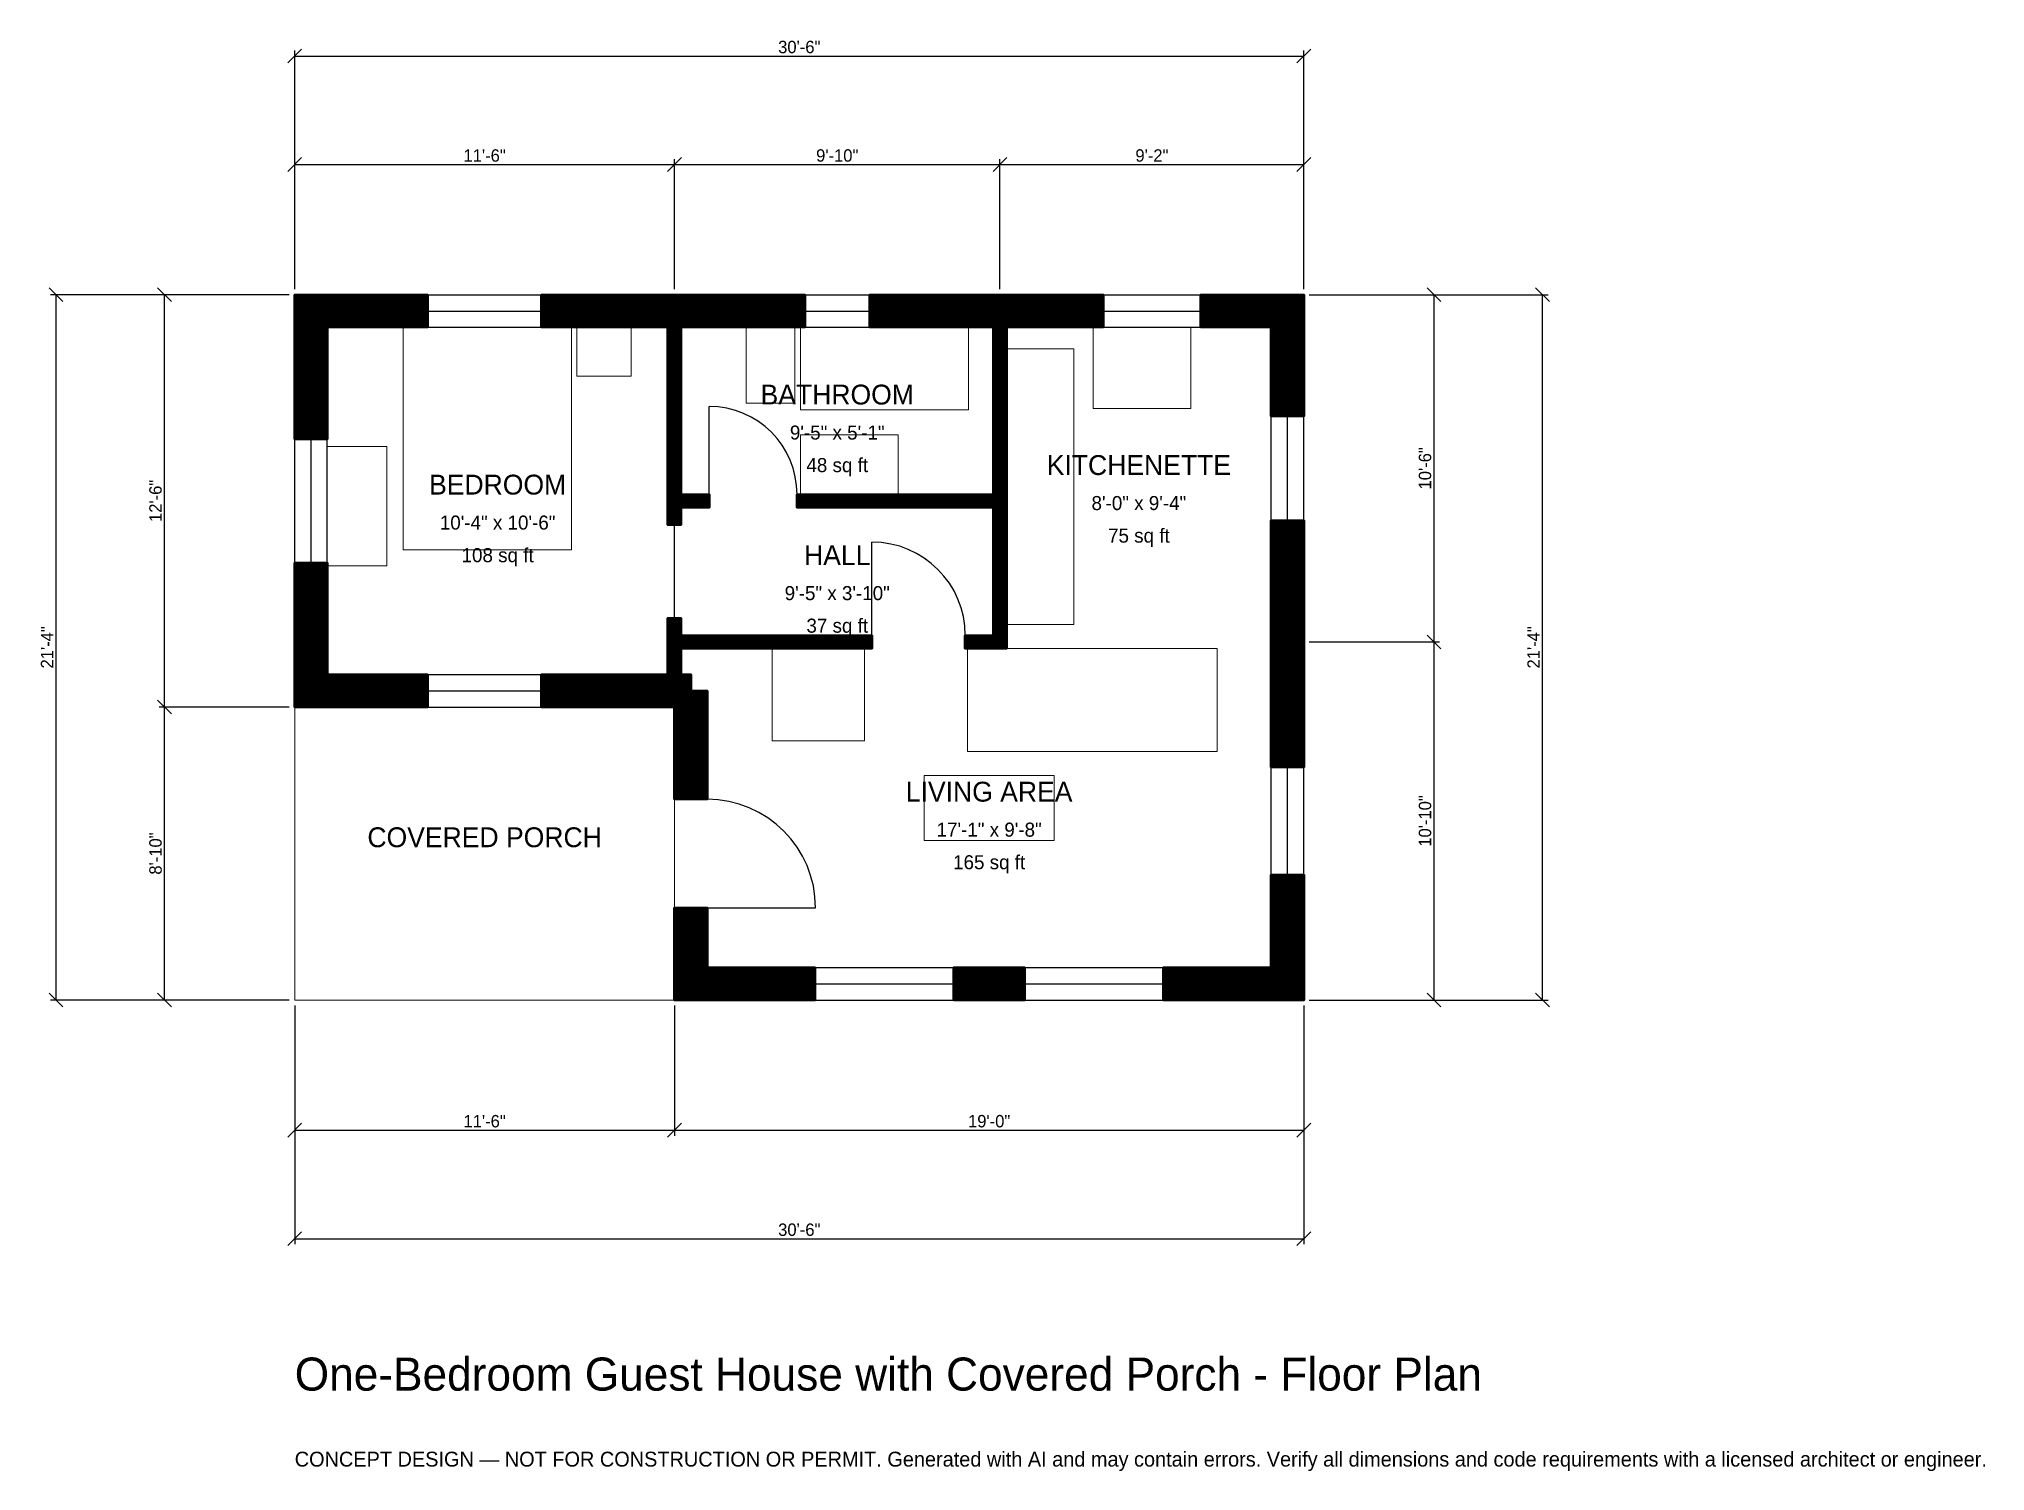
# Model space of a CAD drawing. Header units: inches. Extents: x -93 to 613, y -171 to 349.
import ezdxf
from ezdxf.enums import TextEntityAlignment as Align

# ---------------------------------------------------------------- set-up
doc = ezdxf.new("R2010")
doc.units = ezdxf.units.IN
doc.header["$MEASUREMENT"] = 0
doc.linetypes.add('DASHED', pattern=[0.6, 0.5, -0.1])
for name, color, linetype, lineweight in [('A-ANNO-DIMS', 1, 'Continuous', 13), ('A-ANNO-TEXT', 7, 'Continuous', 18), ('A-AREA-IDEN', 7, 'Continuous', 18), ('A-DOOR', 2, 'Continuous', 25), ('A-FLOR-FIXT', 9, 'Continuous', 13), ('A-FURN', 9, 'Continuous', 13), ('A-GLAZ', 4, 'Continuous', 25), ('A-SITE-PAVE', 8, 'Continuous', 13), ('A-WALL', 7, 'Continuous', 50), ('A-WALL-PATT', 8, 'Continuous', 13)]:
    doc.layers.add(name, color=color, linetype=linetype, lineweight=lineweight)
doc.dimstyles.new('PLAN', dxfattribs={"dimtxt": 4.5, "dimasz": 3, "dimexe": 2, "dimexo": 2, "dimgap": 1, "dimtad": 1, "dimdec": 0, "dimlunit": 4, "dimtsz": 2.5, "dimcen": 2.5, "dimclrd": 1, "dimclre": 1, "dimazin": 3, "dimtfac": 1, "dimtmove": 0, "dimatfit": 3})

msp = doc.modelspace()

# ---------------------------------------------------------------- hatches: boundary and pattern name
at = {"layer": 'A-WALL-PATT'}
h = msp.add_hatch(dxfattribs=at)
h.set_pattern_fill('ANSI31', color=8, scale=0.8)
h.paths.add_polyline_path([(137.7952, 0), (137.7952, 11.811), (137.7953, 11.811), (137.7953, 33.4646), (149.6063, 33.4646), (149.6063, 11.811), (188.7139, 11.811), (188.7139, 0), (149.6063, 0), (149.6063, 0), (137.7953, 0), (137.7953, 0), (137.7952, 0), (137.7952, 0)])
h.paths.add_polyline_path([(137.7953, 103.937), (137.7952, 103.937), (137.7952, 106.2992), (135.4331, 106.2992), (135.4331, 106.2992), (89.5669, 106.2992), (89.5669, 118.1102), (135.4331, 118.1102), (135.4331, 127.5591), (135.4331, 132.2835), (135.4331, 138.5827), (140.1575, 138.5827), (140.1575, 132.2835), (209.4488, 132.2835), (209.4488, 127.5591), (140.1575, 127.5591), (140.1575, 118.1102), (143.7008, 118.1102), (143.7008, 112.2047), (149.6063, 112.2047), (149.6063, 72.8346), (137.7953, 72.8346), (137.7953, 103.937)])
h.paths.add_polyline_path([(11.811, 106.2992), (11.811, 106.2992), (0, 106.2992), (0, 106.2992), (0, 106.2992), (0, 118.1102), (0, 118.1102), (0, 158.6614), (11.811, 158.6614), (11.811, 118.1102), (48.2283, 118.1102), (48.2283, 106.2992), (11.811, 106.2992)])
h.paths.add_polyline_path([(0, 244.0945), (0, 244.0945), (0, 255.9055), (0, 255.9055), (0, 255.9056), (11.811, 255.9056), (11.811, 255.9055), (48.2283, 255.9055), (48.2283, 244.0945), (11.811, 244.0945), (11.811, 203.5433), (0, 203.5433), (0, 244.0945)])
h.paths.add_polyline_path([(131.8898, 255.9055), (135.4331, 255.9055), (135.4331, 255.9056), (140.1575, 255.9056), (140.1575, 255.9055), (143.7008, 255.9055), (185.0394, 255.9055), (185.0394, 244.0945), (143.7008, 244.0945), (140.1575, 244.0945), (140.1575, 183.4646), (150.3937, 183.4646), (150.3937, 178.7402), (140.1575, 178.7402), (140.1575, 172.4409), (135.4331, 172.4409), (135.4331, 178.7402), (135.4331, 183.4646), (135.4331, 244.0945), (131.8898, 244.0945), (89.5669, 244.0945), (89.5669, 255.9055), (131.8898, 255.9055)])
h.paths.add_polyline_path([(250, 255.9055), (253.5433, 255.9055), (253.5433, 255.9056), (258.2677, 255.9056), (258.2677, 255.9055), (261.811, 255.9055), (293.3071, 255.9055), (293.3071, 244.0945), (261.811, 244.0945), (258.2677, 244.0945), (258.2677, 183.4646), (258.2677, 178.7402), (258.2677, 132.2835), (258.2677, 127.5591), (253.5433, 127.5591), (243.3071, 127.5591), (243.3071, 132.2835), (253.5433, 132.2835), (253.5433, 178.7402), (182.2835, 178.7402), (182.2835, 183.4646), (253.5433, 183.4646), (253.5433, 244.0945), (250, 244.0945), (208.6614, 244.0945), (208.6614, 255.9055), (250, 255.9055)])
h.paths.add_polyline_path([(354.3307, 255.9055), (354.3307, 255.9056), (366.1417, 255.9056), (366.1417, 255.9055), (366.1418, 255.9055), (366.1418, 244.0945), (366.1417, 244.0945), (366.1417, 211.811), (354.3307, 211.811), (354.3307, 244.0945), (328.7402, 244.0945), (328.7402, 255.9055), (354.3307, 255.9055)])
h.paths.add_polyline_path([(366.1417, 135.8268), (366.1417, 124.0157), (366.1417, 84.4488), (354.3307, 84.4488), (354.3307, 124.0157), (354.3307, 135.8268), (354.3307, 174.0157), (366.1417, 174.0157), (366.1417, 135.8268)])
h.paths.add_polyline_path([(366.1417, 11.811), (366.1418, 11.811), (366.1418, 0), (366.1418, 0), (366.1417, 0), (366.1417, 0), (354.3307, 0), (354.3307, 0), (315.2231, 0), (315.2231, 11.811), (354.3307, 11.811), (354.3307, 45.4724), (366.1417, 45.4724), (366.1417, 11.811)])
h.paths.add_polyline_path([(239.1076, 0), (239.1076, 11.811), (264.8294, 11.811), (264.8294, 0), (239.1076, 0)])

# ---------------------------------------------------------------- linework, layer by layer
at = {"layer": 'A-DOOR'}
for p, q in [((150.3937, 183.4646), (150.3937, 215.3543)), ((137.7953, 138.5827), (137.7953, 172.4409)), ((209.4488, 132.2835), (209.4488, 166.1417)), ((149.6063, 33.4646), (188.9764, 33.4646))]:
    msp.add_line(p, q, dxfattribs=at)
for centre, radius in [((150.3937, 183.4646), 31.8898), ((209.4488, 132.2835), 33.8583), ((149.6063, 33.4646), 39.3701)]:
    msp.add_arc(centre, radius, 0, 90, dxfattribs=at)
at = {"layer": 'A-FLOR-FIXT'}
for points in [[(163.7795, 216.5354), (181.4961, 216.5354), (181.4961, 244.0945), (163.7795, 244.0945)], [(183.4646, 214.1732), (244.4882, 214.1732), (244.4882, 244.0945), (183.4646, 244.0945)], [(258.2677, 136.2205), (282.6772, 136.2205), (282.6772, 236.2205), (258.2677, 236.2205)], [(183.4646, 183.4646), (218.8976, 183.4646), (218.8976, 205.1181), (183.4646, 205.1181)]]:
    msp.add_lwpolyline(points, close=True, dxfattribs=at)
at = {"layer": 'A-FURN'}
for points in [[(39.3701, 163.3858), (100.3937, 163.3858), (100.3937, 244.0945), (39.3701, 244.0945)], [(102.3622, 226.378), (122.0472, 226.378), (122.0472, 244.0945), (102.3622, 244.0945)], [(289.7638, 214.5669), (325.1969, 214.5669), (325.1969, 244.0945), (289.7638, 244.0945)], [(11.811, 157.4803), (33.4646, 157.4803), (33.4646, 200.7874), (11.811, 200.7874)], [(173.2283, 94.0945), (206.6929, 94.0945), (206.6929, 127.5591), (173.2283, 127.5591)], [(244.0945, 90.1575), (334.6457, 90.1575), (334.6457, 127.5591), (244.0945, 127.5591)], [(228.3465, 57.874), (275.5906, 57.874), (275.5906, 81.4961), (228.3465, 81.4961)]]:
    msp.add_lwpolyline(points, close=True, dxfattribs=at)
at = {"layer": 'A-GLAZ'}
for p, q in [((48.2283, 255.9055), (89.5669, 255.9055)), ((185.0394, 255.9055), (208.6614, 255.9055)), ((293.3071, 255.9055), (328.7402, 255.9055)), ((48.2283, 250), (89.5669, 250)), ((185.0394, 250), (208.6614, 250)), ((293.3071, 250), (328.7402, 250)), ((48.2283, 244.0945), (89.5669, 244.0945)), ((185.0394, 244.0945), (208.6614, 244.0945)), ((293.3071, 244.0945), (328.7402, 244.0945)), ((354.3307, 174.0157), (354.3307, 211.811)), ((360.2362, 174.0157), (360.2362, 211.811)), ((366.1417, 174.0157), (366.1417, 211.811)), ((0, 158.6614), (0, 203.5433)), ((5.9055, 158.6614), (5.9055, 203.5433)), ((11.811, 158.6614), (11.811, 203.5433)), ((48.2283, 118.1102), (89.5669, 118.1102)), ((48.2283, 112.2047), (89.5669, 112.2047)), ((48.2283, 106.2992), (89.5669, 106.2992)), ((354.3307, 45.4724), (354.3307, 84.4488)), ((360.2362, 45.4724), (360.2362, 84.4488)), ((366.1417, 45.4724), (366.1417, 84.4488)), ((188.7139, 11.811), (239.1076, 11.811)), ((264.8294, 11.811), (315.2231, 11.811)), ((188.7139, 5.9055), (239.1076, 5.9055)), ((188.7139, 0), (239.1076, 0)), ((264.8294, 5.9055), (315.2231, 5.9055)), ((264.8294, 0), (315.2231, 0))]:
    msp.add_line(p, q, dxfattribs=at)
at = {"layer": 'A-SITE-PAVE', "linetype": 'DASHED'}
msp.add_lwpolyline([(0, 0), (137.7953, 0), (137.7953, 106.2992), (0, 106.2992)], close=True, dxfattribs=at)
at = {"layer": 'A-WALL'}
for points in [[(0, 244.0945), (0, 244.0945), (0, 255.9055), (0, 255.9055), (0, 255.9056), (11.811, 255.9056), (11.811, 255.9055), (48.2283, 255.9055), (48.2283, 244.0945), (11.811, 244.0945), (11.811, 203.5433), (0, 203.5433), (0, 244.0945)], [(131.8898, 255.9055), (135.4331, 255.9055), (135.4331, 255.9056), (140.1575, 255.9056), (140.1575, 255.9055), (143.7008, 255.9055), (185.0394, 255.9055), (185.0394, 244.0945), (143.7008, 244.0945), (140.1575, 244.0945), (140.1575, 183.4646), (150.3937, 183.4646), (150.3937, 178.7402), (140.1575, 178.7402), (140.1575, 172.4409), (135.4331, 172.4409), (135.4331, 178.7402), (135.4331, 183.4646), (135.4331, 244.0945), (131.8898, 244.0945), (89.5669, 244.0945), (89.5669, 255.9055), (131.8898, 255.9055)], [(250, 255.9055), (253.5433, 255.9055), (253.5433, 255.9056), (258.2677, 255.9056), (258.2677, 255.9055), (261.811, 255.9055), (293.3071, 255.9055), (293.3071, 244.0945), (261.811, 244.0945), (258.2677, 244.0945), (258.2677, 183.4646), (258.2677, 178.7402), (258.2677, 132.2835), (258.2677, 127.5591), (253.5433, 127.5591), (243.3071, 127.5591), (243.3071, 132.2835), (253.5433, 132.2835), (253.5433, 178.7402), (182.2835, 178.7402), (182.2835, 183.4646), (253.5433, 183.4646), (253.5433, 244.0945), (250, 244.0945), (208.6614, 244.0945), (208.6614, 255.9055), (250, 255.9055)], [(354.3307, 255.9055), (354.3307, 255.9056), (366.1417, 255.9056), (366.1417, 255.9055), (366.1418, 255.9055), (366.1418, 244.0945), (366.1417, 244.0945), (366.1417, 211.811), (354.3307, 211.811), (354.3307, 244.0945), (328.7402, 244.0945), (328.7402, 255.9055), (354.3307, 255.9055)], [(366.1417, 135.8268), (366.1417, 124.0157), (366.1417, 84.4488), (354.3307, 84.4488), (354.3307, 124.0157), (354.3307, 135.8268), (354.3307, 174.0157), (366.1417, 174.0157), (366.1417, 135.8268)], [(11.811, 106.2992), (11.811, 106.2992), (0, 106.2992), (0, 106.2992), (0, 106.2992), (0, 118.1102), (0, 118.1102), (0, 158.6614), (11.811, 158.6614), (11.811, 118.1102), (48.2283, 118.1102), (48.2283, 106.2992), (11.811, 106.2992)], [(137.7953, 103.937), (137.7952, 103.937), (137.7952, 106.2992), (135.4331, 106.2992), (135.4331, 106.2992), (89.5669, 106.2992), (89.5669, 118.1102), (135.4331, 118.1102), (135.4331, 127.5591), (135.4331, 132.2835), (135.4331, 138.5827), (140.1575, 138.5827), (140.1575, 132.2835), (209.4488, 132.2835), (209.4488, 127.5591), (140.1575, 127.5591), (140.1575, 118.1102), (143.7008, 118.1102), (143.7008, 112.2047), (149.6063, 112.2047), (149.6063, 72.8346), (137.7953, 72.8346), (137.7953, 103.937)], [(366.1417, 11.811), (366.1418, 11.811), (366.1418, 0), (366.1418, 0), (366.1417, 0), (366.1417, 0), (354.3307, 0), (354.3307, 0), (315.2231, 0), (315.2231, 11.811), (354.3307, 11.811), (354.3307, 45.4724), (366.1417, 45.4724), (366.1417, 11.811)], [(137.7952, 0), (137.7952, 11.811), (137.7953, 11.811), (137.7953, 33.4646), (149.6063, 33.4646), (149.6063, 11.811), (188.7139, 11.811), (188.7139, 0), (149.6063, 0), (149.6063, 0), (137.7953, 0), (137.7953, 0), (137.7952, 0), (137.7952, 0)], [(239.1076, 0), (239.1076, 11.811), (264.8294, 11.811), (264.8294, 0), (239.1076, 0)]]:
    msp.add_lwpolyline(points, close=True, dxfattribs=at)

# ---------------------------------------------------------------- texts
at = {"layer": 'A-ANNO-TEXT'}
for s, height, p in [('One-Bedroom Guest House with Covered Porch - Floor Plan', 12, (0, -141.7323)), ('CONCEPT DESIGN — NOT FOR CONSTRUCTION OR PERMIT. Generated with AI and may contain errors. Verify all dimensions and code requirements with a licensed architect or engineer.', 5.4, (0, -169.2913))]:
    msp.add_text(s, height=height, dxfattribs=at).set_placement(p)
at = {"layer": 'A-AREA-IDEN'}
for s, height, p in [('BATHROOM', 7.2, (196.8504, 219.685)), ('9\'-5" x 5\'-1"', 5.1, (196.8504, 205.9055)), ('KITCHENETTE', 7.2, (306.2992, 194.0945)), ('BEDROOM', 7.2, (73.622, 187.0079)), ('48 sq ft', 5.1, (196.8504, 194.0945)), ('8\'-0" x 9\'-4"', 5.1, (306.2992, 180.315)), ('10\'-4" x 10\'-6"', 5.1, (73.622, 173.2283)), ('75 sq ft', 5.1, (306.2992, 168.5039)), ('108 sq ft', 5.1, (73.622, 161.4173)), ('HALL', 7.2, (196.8504, 161.4173)), ('9\'-5" x 3\'-10"', 5.1, (196.8504, 147.6378)), ('37 sq ft', 5.1, (196.8504, 135.8268)), ('LIVING AREA', 7.2, (251.9685, 75.5906)), ('17\'-1" x 9\'-8"', 5.1, (251.9685, 61.811)), ('COVERED PORCH', 7.2, (68.8976, 59.0551)), ('165 sq ft', 5.1, (251.9685, 50))]:
    msp.add_text(s, height=height, dxfattribs=at).set_placement(p, align=Align.MIDDLE_CENTER)

# ---------------------------------------------------------------- dimensions: what is measured, and where the dimension line sits
at = {"layer": 'A-ANNO-DIMS'}
for base, p1, p2, text in [((0, 342.5197), (0, 255.9055), (366.1417, 255.9055), '30\'-6"'), ((0, 303.1496), (0, 255.9055), (137.7953, 255.9055), '11\'-6"'), ((137.7953, 303.1496), (137.7953, 255.9055), (255.9055, 255.9055), '9\'-10"'), ((255.9055, 303.1496), (255.9055, 255.9055), (366.1417, 255.9055), '9\'-2"'), ((0, -47.2441), (0, 0), (137.7953, 0), '11\'-6"'), ((0, -86.6142), (0, 0), (366.1417, 0), '30\'-6"'), ((137.7953, -47.2441), (137.7953, 0), (366.1417, 0), '19\'-0"')]:
    msp.add_linear_dim(base=base, p1=p1, p2=p2, text=text, dimstyle='PLAN', dxfattribs=at).render()
for base, p1, p2, text in [((-86.6142, 0), (0, 0), (0, 255.9055), '21\'-4"'), ((-47.2441, 106.2992), (0, 106.2992), (0, 255.9055), '12\'-6"'), ((413.3858, 129.9213), (366.1417, 129.9213), (366.1417, 255.9055), '10\'-6"'), ((452.7559, 0), (366.1417, 0), (366.1417, 255.9055), '21\'-4"'), ((413.3858, 0), (366.1417, 0), (366.1417, 129.9213), '10\'-10"'), ((-47.2441, 0), (0, 0), (0, 106.2992), '8\'-10"')]:
    msp.add_linear_dim(base=base, p1=p1, p2=p2, angle=90, text=text, dimstyle='PLAN', dxfattribs=at).render()

doc.saveas('drawing.dxf')
